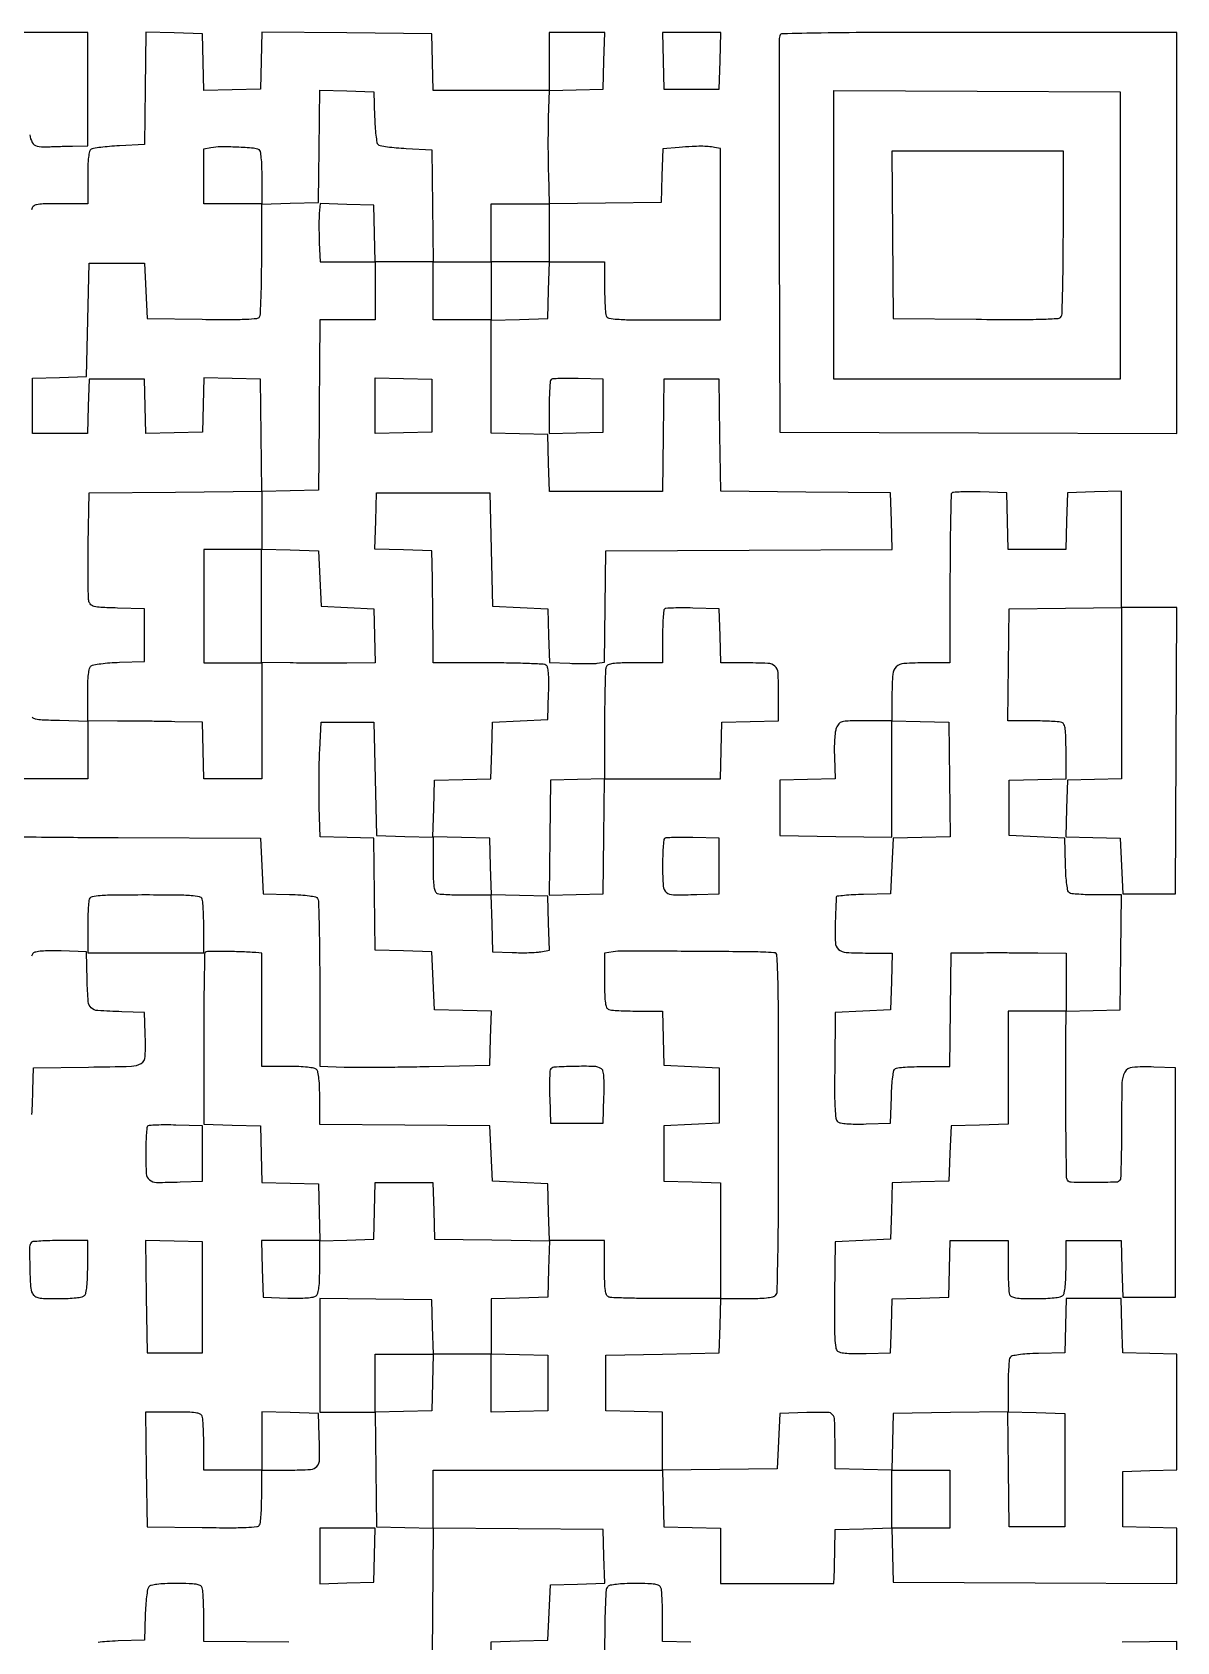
# Model space of a CAD drawing. Extents: x 179 to 1071, y 112 to 1107.
# Drawn here: x 637 to 1071, y 497 to 1107 of the extents above; entities that cross this region are included whole.
import ezdxf

# ---------------------------------------------------------------- set-up
doc = ezdxf.new("R2010")
doc.units = 0

msp = doc.modelspace()

# ---------------------------------------------------------------- linework, layer by layer
for points in [[(636.107686, 1068.172968, 0.118498), (636.96068, 1065.282602, 0.206307), (638.799186, 1063.910824, 0.070635), (642.181401, 1063.595085, -0.002999), (644.242916, 1063.681627, -0.001392), (646.920474, 1063.770485, -0.001379), (649.733018, 1063.848223, -0.001922), (652.25, 1063.901165), (658, 1064), (658, 1085.5), (658, 1107), (582.166667, 1107, 0.000823)], [(626.802307, 802.224468, 0.004662), (642.386407, 801.942782, 0.000988), (669.553588, 801.758784), (723.5, 801.5), (724, 791), (724.5, 780.5), (734.464966, 780.211195, -0.00836), (738.800174, 780.012968, -0.019108), (742.055937, 779.684251, -0.01918), (744.411, 779.262532, -0.199883), (745.199653, 778.711195, -0.135316), (745.512146, 777.690587, -0.000979), (745.747767, 768.687124, -0.003625), (745.923247, 758.339158, -0.002304), (745.984687, 746.287526), (746, 715.075052), (755.25, 714.787526, 0.007565), (760.270458, 714.707469, 0.001851), (768.539062, 714.731336, 0.001896), (778.016016, 714.829709, 0.001891), (787.5, 715), (810.5, 715.5), (810.784606, 725.715817), (811.069211, 735.931635), (800.284606, 736.215817), (789.5, 736.5), (789, 747.5), (788.5, 758.5), (777.76979, 758.783631), (767.03958, 759.067262), (766.76979, 780.283631), (766.5, 801.5), (756.335216, 801.784042), (746.170432, 802.068085), (745.835216, 813.284042, -0.005794), (745.742717, 818.340366, -0.003573), (745.745345, 824.289687, -0.003583), (745.832119, 830.170963, -0.006416), (746, 835), (746.5, 845.5), (756.5, 845.5), (766.5, 845.5), (767, 824), (767.5, 802.5), (778.25, 802.216168), (789, 801.932337), (789, 791.573157, 0.005377), (789.059651, 786.026092, 0.030446), (789.302822, 783.080966, 0.063217), (789.767927, 781.397282, 0.20495), (790.581787, 780.606989, 0.07196), (791.63733, 780.367915, 0.005942), (794.455587, 780.178303, 0.007852), (797.838356, 780.044307, 0.005972), (801.547956, 780), (810.932337, 780), (811.216168, 769.25), (811.5, 758.5), (819, 758.19351, 0.008752), (822.112296, 758.120861, 0.008452), (825.261671, 758.155727, 0.008401), (828.032742, 758.279887, 0.030395), (829.784412, 758.495278), (833.068823, 759.103537), (832.784412, 769.301769), (832.5, 779.5), (821.783492, 779.783492), (811.066984, 780.066984), (810.783492, 790.783492), (810.5, 801.5), (799.716515, 801.784171), (788.93303, 802.068343), (789.216515, 812.784171), (789.5, 823.5), (800.216508, 823.783492), (810.933016, 824.066984), (811.216508, 834.783492), (811.5, 845.5), (822, 846), (832.5, 846.5), (832.788231, 856.417355, 0.006827), (832.861823, 861.195195, 0.023663), (832.721018, 864.282937, 0.033714), (832.395734, 866.294865, 0.19692), (831.788231, 867.152042, 0.130355), (830.746653, 867.481245, 0.002279), (824.783105, 867.733781, 0.005584), (817.795482, 867.919661, 0.003672), (809.75, 867.984687), (789, 868), (788.953106, 878.75, 0.001159), (788.920534, 883.626468, 0.000692), (788.860325, 889.426563, 0.000693), (788.784366, 895.202902, 0.001202), (788.703106, 900), (788.5, 910.5), (777.716515, 910.784171), (766.93303, 911.068343), (767.216515, 921.784171), (767.5, 932.5), (789, 932.5), (810.5, 932.5), (811, 911), (811.5, 889.5), (822, 889), (832.5, 888.5), (832.784124, 878.327811), (833.068248, 868.155621), (840.784124, 867.827811, 0.00554), (843.938378, 867.728799, 0.00586), (847.035527, 867.702229, 0.005615), (849.703397, 867.740572, 0.026435), (851.230434, 867.860628), (853.960869, 868.221255), (854.230434, 889.360628), (854.5, 910.5), (908.783744, 910.758629), (963.067488, 911.017258), (962.783744, 921.758629), (962.5, 932.5), (930.269847, 932.763827), (898.039695, 933.027654), (897.769847, 954.263827), (897.5, 975.5), (887, 975.5), (876.5, 975.5), (876.230112, 954.25), (875.960225, 933), (854.513944, 933), (833.067663, 933), (832.783832, 943.75), (832.5, 954.5), (821.75, 954.783832), (811, 955.067663), (811, 976.5), (811, 997.932337), (821.75, 998.216168), (832.5, 998.5), (832.783832, 1009.25), (833.067663, 1020), (843.533832, 1020), (854, 1020), (854, 1010.581787, 0.005951), (854.044305, 1006.859224, 0.007831), (854.178303, 1003.465525, 0.005915), (854.367894, 1000.638111, 0.07203), (854.606989, 999.581787, 0.258697), (855.662537, 998.696146, 0.030015), (858.835307, 998.275578, 0.015901), (864.485827, 998.049566, 0.002045), (876.606989, 998), (898, 998), (898, 1030.480948), (898, 1062.961896), (895.75, 1063.392667, 0.027488), (893.331009, 1063.719265, 0.020402), (890.635667, 1063.822928, 0.01471), (887.186953, 1063.713306, 0.005279), (882.284145, 1063.360915), (876.068289, 1062.848125), (875.784145, 1052.674063), (875.5, 1042.5), (854.312743, 1042.230295), (833.125486, 1041.96059), (832.812743, 1053.230295, -0.004043), (832.713316, 1058.287452, -0.002553), (832.675141, 1064.190294, -0.002563), (832.696978, 1069.993063, -0.004714), (832.783481, 1074.715387), (833.066961, 1084.930773), (843.283481, 1085.215387), (853.5, 1085.5), (853.783832, 1096.25), (854.067663, 1107), (843.533832, 1107), (833, 1107), (833, 1096), (833, 1085), (811.033832, 1085), (789.067663, 1085), (788.783832, 1095.75), (788.5, 1106.5), (756.283972, 1106.763808), (724.067944, 1107.027617), (723.783972, 1096.263808), (723.5, 1085.5), (712.784171, 1085.216515), (702.068343, 1084.93303), (701.784171, 1095.716515), (701.5, 1106.5), (690.769986, 1106.783629), (680.039971, 1107.067258), (679.769986, 1085.783629), (679.5, 1064.5), (670, 1063.988659, 0.007106), (666.269967, 1063.734678, 0.009744), (662.923437, 1063.393207, 0.006873), (660.150188, 1063.016758, 0.105218), (659.25, 1062.679642, 0.19845), (658.66909, 1061.850242, 0.025831), (658.301496, 1059.676631, 0.021404), (658.069039, 1056.501349, 0.007569), (658, 1051.940983), (658, 1042), (647.616631, 1042, 0.003789), (641.088289, 1041.950532, 0.046747), (638.618562, 1041.681309, 0.144985), (637.365943, 1041.013227, 0.133542), (636.630286, 1039.75, 0.056194)], [(636.908125, 847.39901, 0.13751), (638.128593, 846.762483, 0.041509), (640.724341, 846.437746, 0.003773), (647.25, 846.216168), (658, 845.932337), (658, 834.966168), (658, 824), (637.2, 824, 0.003169), (627.406919, 823.937931, 0.010454)], [(811, 475), (811, 496.932337), (821.75, 497.216168), (832.5, 497.5), (833, 508), (833.5, 518.5), (843.784593, 518.785365), (854.069185, 519.07073), (853.784593, 529.285365), (853.5, 539.5), (821.25, 539.763853), (789, 540.027706), (789, 551.013853), (789, 562), (832.466168, 562), (875.932337, 562), (876.216168, 551.25), (876.5, 540.5), (887.25, 540.216168), (898, 539.932337), (898, 529.466168), (898, 519), (919.5, 519), (941, 519), (941.082025, 521.25, 0.002606), (941.123394, 522.57439, 0.000407), (941.189297, 525.189062, 0.000453), (941.261699, 528.272152, 0.000395), (941.332025, 531.5), (941.5, 539.5), (952.214647, 539.783473), (962.929295, 540.066946), (963.214647, 529.783473), (963.5, 519.5), (1017.25, 519.241313), (1071, 518.982626), (1071, 529.45633), (1071, 539.930034), (1060.75, 540.215017), (1050.5, 540.5), (1050.5, 551), (1050.5, 561.5), (1060.75, 561.784983), (1071, 562.069966), (1071, 584), (1071, 605.930034), (1060.75, 606.215017), (1050.5, 606.5), (1050.215017, 616.75), (1049.930034, 627), (1039.5, 627), (1029.069966, 627), (1028.784983, 616.75), (1028.5, 606.5), (1018.535034, 606.211195, 0.00836), (1014.199826, 606.012968, 0.019108), (1010.944063, 605.684251, 0.01918), (1008.589, 605.262532, 0.199883), (1007.800347, 604.711195, 0.117173), (1007.49511, 603.828233, 0.006982), (1007.252233, 600.997455, 0.010189), (1007.077212, 597.58515, 0.007324), (1007.015313, 593.769502), (1007, 584.039005), (985.25, 583.769502), (963.5, 583.5), (963.215829, 572.716515), (962.931657, 561.93303), (952.215829, 562.216515), (941.5, 562.5), (941.423623, 571, 0.00447), (941.245561, 580.932564, 0.168768), (940.464351, 583.000178, 0.220915), (938.612387, 583.872758, 0.008316), (930.75, 583.784983), (920.5, 583.5), (920, 573), (919.5, 562.5), (897.75, 562.230498), (876, 561.960995), (876, 572.946666), (876, 583.932337), (865.25, 584.216168), (854.5, 584.5), (854.5, 595), (854.5, 605.5), (876, 606), (897.5, 606.5), (897.784983, 616.75), (898.069966, 627), (907.834983, 627, 0.00874), (912.089346, 627.074375, 0.018513), (915.377065, 627.311444, 0.019392), (917.800997, 627.672291, 0.150838), (918.8, 628.2, 0.19252), (919.454837, 629.727442, 0.001577), (919.740669, 643.036502, 0.003724), (919.945559, 661.884219, 0.000856), (920, 693.7, 0.000493), (919.960663, 733.600913, 0.006296), (919.74271, 748.564806, 0.008186), (919.37591, 756.986161, 0.376291), (918.25, 758.124968, 0.015542), (910.13076, 758.451597, 0.000981), (886.227217, 758.622848, 0.000439), (860.889265, 758.732455, 0.041522), (857.25, 758.442346), (854, 757.909374), (854, 747.561676, 0.005385), (854.059673, 742.021421, 0.030475), (854.302881, 739.079129, 0.063268), (854.768035, 737.396901, 0.204858), (855.581787, 736.606989, 0.071958), (856.637304, 736.367916, 0.005943), (859.455249, 736.178303, 0.007853), (862.837646, 736.044307, 0.005972), (866.546804, 736), (875.930034, 736), (876.215017, 725.75), (876.5, 715.5), (887, 715), (897.5, 714.5), (897.5, 704), (897.5, 693.5), (887, 693), (876.5, 692.5), (876.5, 682), (876.5, 671.5), (887.25, 671.216168), (898, 670.932337), (898, 648.966168), (898, 627), (877.581787, 627, -0.002771), (869.642891, 627.043995, -0.004125), (862.696775, 627.178303, -0.001841), (856.779435, 627.363369, -0.083055), (855.581787, 627.606989, -0.205218), (854.76761, 628.398405, -0.063068), (854.30265, 630.086379, -0.030363), (854.059586, 633.039857, -0.005351), (854, 638.606989), (854, 649), (843.533832, 649), (833.067663, 649), (832.783832, 659.75), (832.5, 670.5), (822, 671), (811.5, 671.5), (811, 682), (810.5, 692.5), (778.25, 692.763853), (746, 693.027706), (746, 702.813853, 0.008713), (745.925673, 707.078716, 0.018488), (745.688689, 710.372531, 0.019366), (745.327926, 712.80021, 0.150917), (744.8, 713.8, 0.150969), (743.799696, 714.328068, 0.019349), (741.369558, 714.688776, 0.018472), (738.071747, 714.925705, 0.008695), (733.8, 715), (724, 715), (724, 736.5), (724, 758), (721.75, 758.162932, 0.010024), (716.061963, 758.460353, 0.007102), (709.670591, 758.575352, 0.002038), (703.379797, 758.573529, 0.197778), (702.568904, 758.23557, 0.193995), (702.336467, 757.689113, 0.000408), (702.167115, 748.345804, 0.002678), (702.040972, 737.791319, 0.001649), (702, 725.367165), (702, 693.067663), (712.75, 692.783832), (723.5, 692.5), (723.783492, 681.783492), (724.066984, 671.066984), (734.783492, 670.783492), (745.5, 670.5), (745.783832, 659.75), (746.067663, 649), (735, 649), (723.932337, 649), (724.216168, 638.25), (724.5, 627.5), (733.850715, 627.211141, 0.009044), (737.957683, 627.15859, 0.018924), (741.150171, 627.296386, 0.020746), (743.513859, 627.587315, 0.132968), (744.600715, 628.083586, 0.153913), (745.27087, 629.123063, 0.035197), (745.684961, 631.199413, 0.024242), (745.929749, 634.330927, 0.007384), (746, 639.087462), (746, 648.930034), (756.25, 649.215017), (766.5, 649.5), (766.783832, 660.25), (767.067663, 671), (778, 671), (788.932337, 671), (789.216168, 660.25), (789.5, 649.5), (811.283633, 649.230404), (833.067266, 648.960808), (832.783633, 638.230404), (832.5, 627.5), (821.75, 627.216168), (811, 626.932337), (811, 616.466168), (811, 606), (800.034983, 606), (789.069966, 606), (788.784983, 616.25), (788.5, 626.5), (767.25, 626.769888), (746, 627.039775), (746, 605.519888), (746, 584), (756.480498, 584), (766.960995, 584), (767.230498, 562.25), (767.5, 540.5), (778.263808, 540.216028), (789.027617, 539.932056), (788.763808, 507.716028), (788.5, 475.5)], [(636.824249, 696.732758, 0.008165), (637.24922, 706), (637.5, 714.5), (658.236029, 714.770246, 0.003635), (674.581652, 715.102136, 0.127151), (678.230864, 716.153524, 0.255359), (679.79559, 718.77992, 0.018585), (679.796504, 727.503355), (679.5, 735.5), (671, 735.75078, -0.008237), (661.826433, 736.172777, -0.170413), (659.322959, 737.231305, -0.192954), (658.181278, 739.58296, -0.011082), (657.783724, 747.760588), (657.5, 758.5), (647.983397, 758.783397, 0.008138), (643.607967, 758.842445, 0.021344), (640.471245, 758.699745, 0.026578), (638.271169, 758.386818, 0.148826), (637.233397, 757.833397, 0.150006), (636.677539, 756.785237, 0.020823)], [(734.25, 496.763853), (702, 497.027706), (702, 506.432066, 0.005959), (701.955694, 510.149321, 0.007839), (701.821697, 513.538545, 0.005926), (701.632097, 516.362208, 0.072001), (701.393011, 517.418213, 0.195813), (700.640217, 518.221211, 0.068138), (699.093468, 518.690975, 0.033385), (696.417502, 518.937985, 0.006325), (691.515456, 519, 0.008505), (687.246787, 518.927386, 0.022826), (684.218642, 518.685644, 0.029015), (682.121827, 518.29689, 0.160543), (681.162563, 517.695876, 0.131421), (680.722996, 516.740901, 0.010763), (680.312947, 514.000112, 0.013854), (679.980158, 510.65896, 0.010217), (679.790118, 506.945876), (679.5, 497.5), (669.535034, 497.211195, 0.00836), (665.199826, 497.012968, 0.019108), (661.944063, 496.684251, 0.01918)], [(886.75, 496.783832), (876, 497.067663), (876, 506.452044, 0.005972), (875.955693, 510.161644, 0.007852), (875.821697, 513.544413, 0.005942), (875.632085, 516.36267, 0.07196), (875.393011, 517.418213, 0.195123), (874.642994, 518.220382, 0.068495), (873.105917, 518.690477, 0.033615), (870.449162, 518.937794, 0.006405), (865.593011, 519, 0.009539), (861.62258, 518.924249, 0.019202), (858.499944, 518.684733, 0.020076), (856.177004, 518.321527, 0.148618), (855.2, 517.8, 0.183283), (854.583036, 516.428974, 0.005534), (854.269856, 510.074395, 0.007532), (854.058563, 500.933985, 0.002012), (854, 486.381787, 0.001876)]]:
    msp.add_lwpolyline(points, format="xyb")
for points in [[(876.216168, 1096.25), (876.5, 1085.5), (887, 1085.5), (897.5, 1085.5), (897.783832, 1096.25), (898.067663, 1107), (887, 1107), (875.932337, 1107)], [(788.5, 965.5), (788.5, 955.5), (777.75, 955.216168), (767, 954.932337), (767, 965.5), (767, 976.067663), (777.75, 975.783832), (788.5, 975.5)], [(702, 889.5), (702, 868), (712.978261, 868), (723.956522, 868), (723.956522, 889.5), (723.956522, 911), (712.978261, 911), (702, 911)], [(680.230013, 627.784034), (680.5, 606.5), (691, 606.5), (701.5, 606.5), (701.5, 627.5), (701.5, 648.5), (690.730013, 648.784034), (679.960027, 649.068069)], [(788.783832, 595.25), (788.5, 584.5), (777.75, 584.216168), (767, 583.932337), (767, 594.966168), (767, 606), (778.033832, 606), (789.067663, 606)], [(832.5, 595), (832.5, 584.5), (821.75, 584.216168), (811, 583.932337), (811, 595), (811, 606.067663), (821.75, 605.783832), (832.5, 605.5)], [(1028.5, 562), (1028.5, 540.5), (1018, 540.5), (1007.5, 540.5), (1007.230403, 562.284031), (1006.960806, 584.068061), (1017.730403, 583.784031), (1028.5, 583.5)], [(985, 551), (985, 540), (974, 540), (963, 540), (963, 551), (963, 562), (974, 562), (985, 562)], [(746, 529.465017), (746, 518.930034), (756.25, 519.215017), (766.5, 519.5), (766.784983, 529.75), (767.069966, 540), (756.534983, 540), (746, 540)]]:
    msp.add_lwpolyline(points, close=True)
for points in [[(920.460009, 1105.75, 0.090591), (920.266358, 1104.709509, 0.000109), (920.198937, 1082.982812, 0.000984), (920.176611, 1058.652573, 0.000605), (920.241394, 1030), (920.5, 955.5), (995.75, 955.243674), (1071, 954.987348), (1071, 1030.993674), (1071, 1107), (995.968615, 1107, 0.000668), (957.448289, 1106.948566, 0.003471), (936.19131, 1106.744245, 0.001205), (921.475143, 1106.465155, 0.305157)], [(766.790711, 1075.009289, 0.009532), (766.97516, 1071.300034, 0.0135), (767.291143, 1068.009996, 0.009558), (767.67656, 1065.311427, 0.156796), (768.086077, 1064.509289, 0.154087), (768.889375, 1064.08911, 0.009038), (771.64635, 1063.649604, 0.012983), (775.004466, 1063.264955, 0.009152), (778.795366, 1063), (788.5, 1062.5), (788.769888, 1041.25), (789.039775, 1020), (800.019888, 1020), (811, 1020), (811, 1031), (811, 1042), (822, 1042), (833, 1042), (833, 1031), (833, 1020), (822, 1020), (811, 1020), (811, 1009), (811, 998), (800, 998), (789, 998), (789, 1009), (789, 1020), (778, 1020), (767, 1020), (767, 1009), (767, 998), (756.5, 998), (746, 998), (745.976291, 991.75, -0.000879), (745.955141, 987.940364, -0.000111), (745.893073, 979.698437, -0.00013), (745.814673, 969.913012, -0.000108), (745.726291, 959.5), (745.5, 933.5), (734.75, 933.216168), (724, 932.932337), (724, 922), (724, 911.067663), (734.75, 910.783832), (745.5, 910.5), (746, 900), (746.5, 889.5), (756.5, 889), (766.5, 888.5), (766.784983, 878.25), (767.069966, 868), (756.284983, 867.887922, -0.002324), (751.377739, 867.859736, -0.001367), (745.510276, 867.869352, -0.001367), (739.646144, 867.911032, -0.002335), (734.75, 867.982094), (724, 868.188345), (724, 846.094173), (724, 824), (713.033832, 824), (702.067663, 824), (701.783832, 834.75), (701.5, 845.5), (691, 845.703106, 0.001261), (686.168766, 845.784374, 0.000701), (680.279688, 845.860325, 0.000699), (674.319391, 845.920497, 0.001132), (669.25, 845.953106), (658, 846), (658, 855.877555, -0.00775), (658.07111, 860.465038, -0.021862), (658.310401, 863.661716, -0.027915), (658.69658, 865.855494, -0.163434), (659.304124, 866.837437, -0.131421), (660.259099, 867.277004, -0.010763), (662.999888, 867.687053, -0.013854), (666.34104, 868.019842, -0.010217), (670.054124, 868.209882), (679.5, 868.5), (679.5, 878.5), (679.5, 888.5), (669.2603, 888.784869, -0.004124), (662.944999, 889.012707, -0.045906), (660.449919, 889.354294, -0.136997), (659.185819, 890.045047, -0.140303), (658.476589, 891.284869, -0.055026), (658.269945, 892.854707, -0.002238), (658.175721, 898.57743, -0.003889), (658.147147, 905.368311, -0.002744), (658.216289, 913), (658.5, 932.5), (691.269848, 932.76369), (724.039696, 933.02738), (723.769848, 954.26369), (723.5, 975.5), (712.785353, 975.783473), (702.070705, 976.066946), (701.785353, 965.783473), (701.5, 955.5), (690.785353, 955.216527), (680.070705, 954.933054), (679.785353, 965.216527), (679.5, 975.5), (669, 975.5), (658.5, 975.5), (658.215017, 965.25), (657.930034, 955), (647.465017, 955), (637, 955), (637, 965.465017), (637, 975.930034), (647.25, 976.215017), (657.5, 976.5), (658, 998), (658.5, 1019.5), (669, 1019.5), (679.5, 1019.5), (680, 1009), (680.5, 998.5), (701.428109, 998.22917, 0.002701), (711.928451, 998.150006, 0.012029), (718.091209, 998.285113, 0.012869), (722.095412, 998.572759, 0.230932), (723.162796, 999.22917, 0.130565), (723.487757, 1000.258235, 0.002226), (723.73694, 1006.222006, 0.005518), (723.920445, 1013.205733, 0.003624), (723.984687, 1021.25), (724, 1042), (713, 1042), (702, 1042), (702, 1052.420545), (702, 1062.841089), (704.75, 1063.379101, -0.0484), (708.366912, 1063.72913, -0.010779), (714.582325, 1063.59357, -0.007158), (720.881543, 1063.22983, -0.12098), (722.848222, 1062.593804, -0.212058), (723.362305, 1061.841237, -0.018505), (723.703292, 1059.495743, -0.018792), (723.930039, 1056.251703, -0.008051), (724, 1051.907151), (724, 1041.932337), (734.75, 1042.216168), (745.5, 1042.5), (745.652492, 1053.5, 0.000327), (745.717977, 1058.458016, 0.000202), (745.788832, 1064.289964, 0.000202), (745.854198, 1070.054028, 0.000364), (745.902492, 1074.784983), (746, 1085.069966), (756.25, 1084.784983), (766.5, 1084.5)], [(1049.5, 1030), (1049.5, 975.5), (995.211905, 975.5), (940.92381, 975.5), (940.942857, 1025.75, -0.000032), (940.951538, 1045.331386, -0.000047), (940.961905, 1062.563467, -0.000022), (940.972765, 1077.239555, -0.00086), (940.980952, 1080.508612), (941, 1085.017225), (995.25, 1084.758612), (1049.5, 1084.5)], [(963.235953, 1030.25), (963.5, 998.5), (994.93202, 998.235498, 0.001697), (1010.901959, 998.155315, 0.00816), (1019.995146, 998.288929, 0.006635), (1026.009704, 998.555446, 0.241447), (1027.166708, 999.235498, 0.134731), (1027.492293, 1000.296498, 0.001088), (1027.738089, 1009.161365, 0.003824), (1027.920853, 1019.372002, 0.002438), (1027.984687, 1031.25), (1028, 1062), (995.485953, 1062), (962.971906, 1062)], [(745.81241, 1038.284294, 0.01579), (745.713757, 1036.343644, 0.00518), (745.688415, 1033.481949, 0.005154), (745.725965, 1030.303233, 0.005807), (745.829004, 1027.25), (746.158008, 1020), (756.612836, 1020), (767.067663, 1020), (766.783832, 1030.75), (766.5, 1041.5), (756.31241, 1041.784294), (746.12482, 1042.068588)], [(833.700461, 975.367127, 0.176293), (833.420705, 974.767292, 0.005304), (833.20576, 971.973609, 0.009923), (833.050759, 968.630702, 0.006622), (833, 964.79835), (833, 954.930034), (843.25, 955.215017), (853.5, 955.5), (853.5, 965.5), (853.5, 975.5), (843.950461, 975.783794, 0.007041), (840.240283, 975.841782, 0.010544), (837.000338, 975.778463, 0.005798), (834.297812, 975.637197, 0.182377)], [(985.699448, 932.366114, 0.192683), (985.414306, 931.700427, 0.000626), (985.205463, 922.521088, 0.003318), (985.0504, 912.087695, 0.002056), (985, 899.833333), (985, 868), (975.934259, 868, 0.014506), (967.536065, 867.756305, 0.174589), (964.606725, 866.50496, 0.189883), (963.274608, 863.719525, 0.0177), (963, 855.964816), (963, 846), (952.975249, 846, 0.003756), (946.348487, 845.950225, 0.057115), (944.075334, 845.655052, 0.161526), (942.837654, 844.873005, 0.080156), (941.893191, 843.25, 0.061923), (941.503537, 841.680618, 0.013414), (941.24401, 838.89351, 0.013795), (941.118494, 835.629339, 0.012807), (941.167942, 832.281098), (941.5, 824.062197), (931, 823.781098), (920.5, 823.5), (920.5, 813), (920.5, 802.5), (941.75, 802.230112), (963, 801.960225), (963, 824.013944), (963, 846.067663), (973.75, 845.783832), (984.5, 845.5), (984.769408, 823.784029), (985.038815, 802.068057), (974.269408, 801.784029), (963.5, 801.5), (963, 791), (962.5, 780.5), (952.25, 780.215017, 0.0065), (948.311788, 780.054263, 0.010589), (944.976216, 779.803711, 0.004495), (942.191669, 779.509857, 0.334954), (941.881799, 779.215017, 0.030227), (941.826784, 778.684835, 0.000608), (941.714145, 775.98821, 0.001438), (941.595421, 772.836695, 0.000966), (941.477049, 769.234208, 0.019173), (941.530659, 762.01562, 0.200773), (942.769809, 759.397416, 0.171511), (945.607595, 758.221775, 0.013261), (953.96809, 758), (963.067663, 758), (962.783832, 747.25), (962.5, 736.5), (952, 736), (941.5, 735.5), (941.289634, 715.339551, 0.002726), (941.23774, 704.92337, 0.013366), (941.397804, 699.040459, 0.017761), (941.729248, 695.345052, 0.190532), (942.438919, 694.050693, 0.135777), (943.492886, 693.576451, 0.018674), (945.906907, 693.29621, 0.018057), (949.116092, 693.160973, 0.009222), (953.149285, 693.211141), (962.5, 693.5), (962.788805, 703.464966, -0.00836), (962.987032, 707.800174, -0.019108), (963.315749, 711.055937, -0.01918), (963.737468, 713.411, -0.199883), (964.288805, 714.199653, -0.117173), (965.171767, 714.50489, -0.006982), (968.002545, 714.747767, -0.010189), (971.41485, 714.922788, -0.007324), (975.230498, 714.984687), (984.960995, 715), (985.230498, 736.541184), (985.5, 758.082369), (996.5, 758.12936, -0.000965), (1001.49028, 758.141045, -0.000576), (1007.426562, 758.136646, -0.000577), (1013.339099, 758.11863, -0.001), (1018.25, 758.088176), (1029, 758), (1029, 747), (1029, 736), (1018, 736), (1007, 736), (1007, 714.533832), (1007, 693.067663), (996.25, 692.783832), (985.5, 692.5), (985, 682), (984.5, 671.5), (973.783492, 671.216508), (963.066984, 670.933016), (962.783492, 660.216508), (962.5, 649.5), (952, 649), (941.5, 648.5), (941.2495, 628.37286, 0.002632), (941.173435, 617.77948, 0.013963), (941.324222, 611.983236, 0.020187), (941.661936, 608.412608, 0.188021), (942.398785, 607.084001, 0.132933), (943.486045, 606.587453, 0.020773), (945.849129, 606.296389, 0.018935), (949.041408, 606.15856, 0.009041), (953.149285, 606.211141), (962.5, 606.5), (962.784613, 616.716519), (963.069227, 626.933039), (973.784613, 627.216519), (984.5, 627.5), (984.783832, 638.25), (985.067663, 649), (996.033832, 649), (1007, 649), (1007, 639.581787, 0.005951), (1007.044305, 635.859224, 0.007831), (1007.178303, 632.465525, 0.005915), (1007.367894, 629.638111, 0.07203), (1007.606989, 628.581787, 0.195123), (1008.357006, 627.779618, 0.068495), (1009.894083, 627.309523, 0.033615), (1012.550838, 627.062206, 0.006405), (1017.406989, 627, 0.009539), (1021.37742, 627.075751, 0.019202), (1024.500056, 627.315267, 0.020076), (1026.822996, 627.678473, 0.148618), (1027.8, 628.2, 0.150969), (1028.328068, 629.200304, 0.019349), (1028.688776, 631.630442, 0.018472), (1028.925705, 634.928253, 0.008695), (1029, 639.2), (1029, 649), (1039.466168, 649), (1049.932337, 649), (1050.216168, 638.25), (1050.5, 627.5), (1060.5, 627.5), (1070.5, 627.5), (1070.5, 671), (1070.5, 714.5), (1062.259538, 714.790288, 0.026313), (1054.133781, 714.648876, 0.25307), (1051.313163, 712.857824, 0.123153), (1050.196776, 708.731782, 0.004835), (1050.046521, 692.921211, -0.002724), (1050.005599, 685.1751, -0.004235), (1049.877338, 678.496392, -0.001353), (1049.702008, 672.72652, -0.130862), (1049.465907, 671.944837, -0.253673), (1048.048308, 671.132502, -0.005125), (1039.517384, 671.019517, -0.005108), (1030.984073, 671.081146, -0.255284), (1029.570909, 671.885267, -0.135808), (1029.207819, 673.131003, -0.00046), (1029.004745, 689.088568, -0.002583), (1028.888857, 706.541809, -0.00195), (1028.935375, 725.715017), (1029, 735.930034), (1039.25, 736.215017), (1049.5, 736.5), (1049.769502, 758.25), (1050.039005, 780), (1040.769502, 780.015313, -0.007682), (1037.13054, 780.077239, -0.010596), (1033.867128, 780.252233, -0.007481), (1031.16344, 780.495474, -0.115873), (1030.288805, 780.800347, -0.199883), (1029.737468, 781.589, -0.01918), (1029.315749, 783.944063, -0.019108), (1028.987032, 787.199826, -0.00836), (1028.788805, 791.535034), (1028.5, 801.5), (1018, 802), (1007.5, 802.5), (1007.5, 813), (1007.5, 823.5), (1018.25, 823.783832), (1029, 824.067663), (1029, 834.426843, 0.005377), (1028.940349, 839.973908, 0.030446), (1028.697178, 842.919034, 0.063217), (1028.232073, 844.602718, 0.20495), (1027.418213, 845.393011, 0.072071), (1026.361431, 845.632119, 0.005899), (1023.528633, 845.821697, 0.007818), (1020.128509, 845.955696, 0.005938), (1016.398325, 846), (1006.960225, 846), (1007.230112, 867.25), (1007.5, 888.5), (1028.75, 888.769888), (1050, 889.039775), (1050, 856.554871), (1050, 824.069966), (1039.75, 823.784983), (1029.5, 823.5), (1029.216527, 812.785353), (1028.933054, 802.070705), (1039.216527, 801.785353), (1049.5, 801.5), (1050, 791), (1050.5, 780.5), (1060.5, 780.5), (1070.5, 780.5), (1070.758612, 834.75), (1071.017225, 889), (1060.508612, 889), (1050, 889), (1050, 911.034983), (1050, 933.069966), (1039.75, 932.784983), (1029.5, 932.5), (1029.216168, 921.75), (1028.932337, 911), (1018, 911), (1007.067663, 911), (1006.783832, 921.75), (1006.5, 932.5), (996.449448, 932.782781, 0.006672), (992.547259, 932.840477, 0.010046), (989.145783, 932.777033, 0.005301), (986.300668, 932.636532, 0.183378)], [(876.699448, 888.366114, 0.176241), (876.420111, 887.767337, 0.005323), (876.205463, 884.983588, 0.009942), (876.050687, 881.652202, 0.006636), (876, 877.833333), (876, 868), (865.606989, 868, 0.005351), (860.039857, 867.940414, 0.030363), (857.086379, 867.69735, 0.063068), (855.398405, 867.23239, 0.205218), (854.606989, 866.418213, 0.083039), (854.363378, 865.220809, 0.001846), (854.178303, 859.313501, 0.004131), (854.043995, 852.37868, 0.002776), (854, 844.453196), (854, 824.069966), (843.75, 823.784983), (833.5, 823.5), (833.2304, 801.714801), (832.960799, 779.929601), (843.2304, 780.214801), (853.5, 780.5), (853.769502, 802.25), (854.039005, 824), (875.985671, 824), (897.932337, 824), (898.216168, 834.75), (898.5, 845.5), (909.25, 845.783832), (920, 846.067663), (920, 856.4172, 0.013469), (919.786985, 864.323565, 0.202147), (918.606494, 866.750056, 0.171842), (915.960226, 867.803109, 0.009201), (906.784983, 867.986345), (898.069966, 868), (897.784983, 878.25), (897.5, 888.5), (887.449448, 888.782781, 0.006672), (883.547259, 888.840477, 0.010046), (880.145783, 888.777033, 0.005301), (877.300668, 888.636532, 0.183378)], [(876.699448, 801.366114, 0.176192), (876.420124, 800.767512, 0.00534), (876.205463, 797.989184, 0.009959), (876.050687, 794.66395, 0.006649), (876, 790.852385, 0.015066), (876.225391, 783.374, 0.209042), (877.427349, 781.021828, 0.172284), (880.083534, 780.067202, 0.009626), (889, 780.204946), (897.5, 780.5), (897.5, 791), (897.5, 801.5), (887.449448, 801.782781, 0.006672), (883.547259, 801.840477, 0.010046), (880.145783, 801.777033, 0.005301), (877.300668, 801.636532, 0.183378)], [(658.606989, 778.418213, 0.071948), (658.367919, 777.362807, 0.005947), (658.178303, 774.546159, 0.007856), (658.044307, 771.165311, 0.005975), (658, 767.457988), (658, 758.079552), (680, 758.085101), (702, 758.09065), (702, 767.463538, 0.005979), (701.955692, 771.168734, 0.007859), (701.821697, 774.547789, 0.005952), (701.632077, 777.362936, 0.071936), (701.393011, 778.418213, 0.25694), (700.347978, 779.300918, 0.031157), (697.260913, 779.723675, 0.016334), (691.758748, 779.950165, 0.002119), (680, 780, 0.002119), (668.241252, 779.950165, 0.016334), (662.739087, 779.723675, 0.031157), (659.652022, 779.300918, 0.25694)], [(833.428774, 713.674983, 0.081654), (833.239658, 712.758353, 0.005045), (833.154817, 709.970602, 0.007376), (833.136178, 706.631743, 0.005394), (833.210159, 702.924983), (833.5, 693.5), (843.5, 693.5), (853.5, 693.5), (853.788231, 703.417355, 0.006827), (853.861823, 708.195195, 0.023663), (853.721018, 711.282937, 0.033714), (853.395734, 713.294865, 0.19692), (852.788231, 714.152042, 0.136009), (849.951945, 715.013941, 0.012324), (842.478046, 715.014013, 0.008548), (834.8221, 714.694317, 0.294485)], [(680.699448, 692.366114, 0.176192), (680.420124, 691.767512, 0.00534), (680.205463, 688.989184, 0.009959), (680.050687, 685.66395, 0.006649), (680, 681.852385, 0.015066), (680.225391, 674.374, 0.209042), (681.427349, 672.021828, 0.172284), (684.083534, 671.067202, 0.009626), (693, 671.204946), (701.5, 671.5), (701.5, 682), (701.5, 692.5), (691.449448, 692.782781, 0.006672), (687.547259, 692.840477, 0.010046), (684.145783, 692.777033, 0.005301), (681.300668, 692.636532, 0.183378)], [(636.666667, 648.333333, 0.197584), (635.970269, 646.664165, 0.006027), (636.023284, 639.025818, 0.008563), (636.291742, 631.596465, 0.109979), (637.035184, 628.934259, 0.127421), (637.977806, 627.911963, 0.094676), (639.407878, 627.334698, 0.042397), (641.864315, 627.063085, 0.006345), (646.835184, 627, 0.010228), (650.593488, 627.076885, 0.019737), (653.592452, 627.318456, 0.020575), (655.840408, 627.683514, 0.146858), (656.8, 628.2, 0.150969), (657.328068, 629.200304, 0.019349), (657.688776, 631.630442, 0.018472), (657.925705, 634.928253, 0.008695), (658, 639.2), (658, 649), (647.666667, 649, 0.006022), (643.658388, 648.951724, 0.009111), (640.172917, 648.804167, 0.004516), (637.245497, 648.600197, 0.178563)], [(680.230498, 562.25), (680.5, 540.5), (701.428109, 540.22917, 0.002701), (711.928451, 540.150006, 0.012029), (718.091209, 540.285113, 0.012869), (722.095412, 540.572759, 0.230932), (723.162796, 541.22917, 0.115844), (723.482259, 542.147219, 0.007444), (723.73694, 544.990756, 0.010563), (723.920078, 548.422631, 0.007655), (723.984687, 552.25), (724, 562), (734.480948, 562, 0.01319), (742.50249, 562.211645, 0.203196), (744.933469, 563.397028, 0.179688), (745.928151, 566.034911, 0.009927), (745.795054, 575), (745.5, 583.5), (734.75, 583.783832), (724, 584.067663), (724, 573.033832), (724, 562), (713, 562), (702, 562), (702, 571.418213, 0.005951), (701.955695, 575.140776, 0.007831), (701.821697, 578.534475, 0.005915), (701.632106, 581.361889, 0.07203), (701.393011, 582.418213, 0.205372), (700.600948, 583.232572, 0.062982), (698.9105, 583.697448, 0.030315), (695.952209, 583.940452, 0.005337), (690.373509, 584), (679.960995, 584)]]:
    msp.add_lwpolyline(points, format="xyb", close=True)
msp.add_lwpolyline([(1071, 475.055272), (1071, 497.040577), (1050.25, 496.770288)])

doc.saveas('drawing.dxf')
